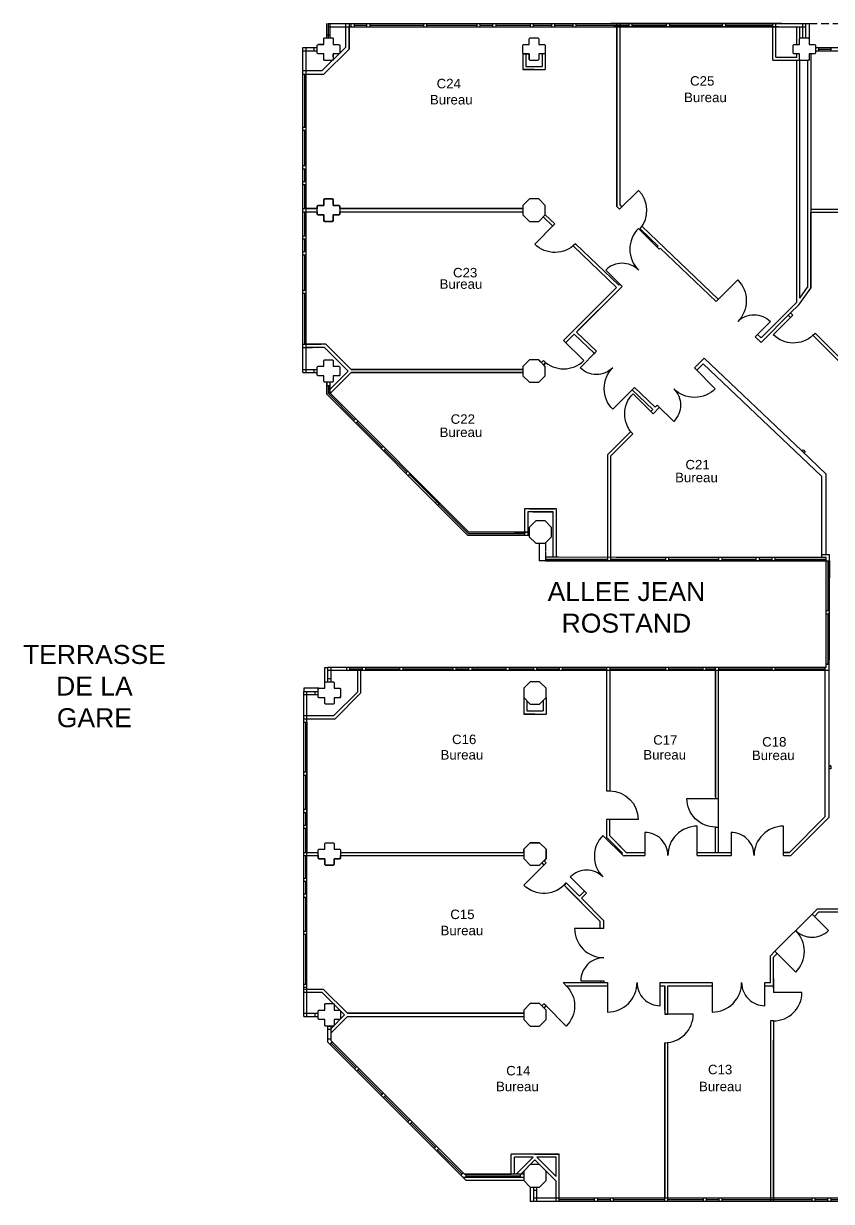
# Model space of a CAD drawing. Header units: metres. Extents: x 492 to 631, y -916 to -790.
# Drawn here: x 492.52 to 518.07, y -832.52 to -795.27 of the extents above; entities that cross this region are included whole.
import ezdxf

# ---------------------------------------------------------------- set-up
doc = ezdxf.new("R2010")
doc.units = ezdxf.units.M
for name, pattern in [('CACHE', [0.375, 0.25, -0.125]), ('CACHE2', [0.1875, 0.125, -0.0625]), ('CONTINU', [0])]:
    doc.linetypes.add(name, pattern=pattern)
for name, color, linetype in [('_numérotation salles', 8, 'Continuous'), ('Désignation', 8, 'CONTINU'), ('GEX_VOL_Archi', 8, 'Continuous')]:
    doc.layers.add(name, color=color, linetype=linetype)
doc.styles.add('G100TXT-droit', font='swissl.ttf', dxfattribs={"height": 0.2})
doc.styles.get("Standard").update_dxf_attribs({"font": 'swissl.ttf'})

msp = doc.modelspace()

# ---------------------------------------------------------------- linework, layer by layer
at = {"layer": 'Désignation', "color": 7}
for p, q in [((512.802, -832.418), (512.802, -827.498)), ((512.902, -832.418), (512.902, -827.493)), ((512.902, -832.418), (512.902, -827.493))]:
    msp.add_line(p, q, dxfattribs=at)
at = {"layer": 'Désignation', "color": 7, "flags": 128}
for points in [[(516.24, -826.808), (516.24, -832.418), (512.902, -832.418), (512.902, -827.493)], [(512.802, -827.498), (512.802, -832.418), (509.463, -832.418), (509.463, -831.831)]]:
    msp.add_lwpolyline(points, dxfattribs=at)
at = {"layer": 'GEX_VOL_Archi', "color": 7}
for p, q in [((502.117, -795.723), (502.117, -795.268)), ((502.147, -795.268), (517.267, -795.268)), ((502.167, -795.723), (502.167, -795.268)), ((502.217, -795.723), (502.217, -795.268)), ((502.702, -795.268), (502.702, -796.023)), ((502.822, -795.268), (502.822, -796.073)), ((502.885, -795.368), (502.885, -795.268)), ((502.985, -795.368), (502.985, -795.268)), ((503.385, -795.368), (503.385, -795.268)), ((503.485, -795.368), (503.485, -795.268)), ((505.181, -795.368), (505.181, -795.268)), ((505.281, -795.368), (505.281, -795.268)), ((506.867, -795.368), (506.867, -795.268)), ((506.967, -795.368), (506.967, -795.268)), ((507.367, -795.368), (507.367, -795.268)), ((507.467, -795.368), (507.467, -795.268)), ((508.552, -795.368), (508.552, -795.268)), ((508.652, -795.368), (508.652, -795.268)), ((509.227, -795.368), (509.227, -795.268)), ((509.327, -795.368), (509.327, -795.268)), ((509.903, -795.368), (509.903, -795.268)), ((510.003, -795.368), (510.003, -795.268)), ((511.137, -795.268), (511.137, -795.268)), ((511.287, -801.058), (511.287, -795.268)), ((511.387, -801.015), (511.387, -795.268)), ((511.672, -795.368), (511.672, -795.268)), ((511.772, -795.368), (511.772, -795.268)), ((512.737, -795.268), (512.737, -795.268)), ((512.86, -795.368), (512.86, -795.268)), ((512.96, -795.368), (512.96, -795.268)), ((514.437, -795.268), (514.437, -795.268)), ((514.629, -795.368), (514.629, -795.268)), ((514.729, -795.368), (514.729, -795.268)), ((516.217, -796.428), (516.217, -795.268)), ((516.237, -795.268), (516.237, -795.268)), ((516.317, -796.328), (516.317, -795.268)), ((517.167, -795.723), (517.167, -795.268)), ((517.267, -795.723), (517.267, -795.268)), ((517.267, -795.268), (517.367, -795.268)), ((517.367, -795.268), (517.367, -795.748)), ((502.117, -795.623), (502.217, -795.623)), ((502.147, -795.368), (517.267, -795.368)), ((502.822, -796.073), (502.822, -795.368)), ((502.885, -795.368), (502.885, -795.368)), ((502.985, -795.318), (503.385, -795.318)), ((502.985, -795.368), (502.985, -795.368)), ((503.485, -795.318), (505.181, -795.318)), ((503.596, -795.368), (511.672, -795.368)), ((504.437, -795.368), (504.437, -795.368)), ((505.281, -795.318), (506.867, -795.318)), ((506.137, -795.368), (506.137, -795.368)), ((506.967, -795.318), (507.367, -795.318)), ((507.467, -795.318), (508.552, -795.318)), ((507.837, -795.368), (507.837, -795.368)), ((508.652, -795.318), (509.227, -795.318)), ((508.662, -795.368), (508.662, -795.368)), ((509.327, -795.318), (509.903, -795.318)), ((509.337, -795.368), (509.337, -795.368)), ((510.003, -795.318), (511.672, -795.318)), ((511.037, -795.368), (511.037, -795.368)), ((511.137, -795.368), (511.137, -795.368)), ((511.191, -795.318), (511.672, -795.318)), ((511.287, -795.368), (511.287, -801.058)), ((511.287, -795.368), (511.287, -801.058)), ((511.367, -795.368), (511.367, -795.368)), ((511.772, -795.318), (512.86, -795.318)), ((512.737, -795.368), (512.737, -795.368)), ((512.96, -795.318), (514.629, -795.318)), ((514.437, -795.368), (514.437, -795.368)), ((514.729, -795.318), (516.217, -795.318)), ((516.237, -795.368), (516.237, -795.368)), ((516.237, -795.368), (516.237, -795.368)), ((516.237, -795.368), (516.237, -795.368)), ((516.498, -795.368), (516.498, -795.368)), ((516.977, -795.928), (516.977, -795.368)), ((517.077, -795.738), (517.077, -795.368)), ((517.267, -795.568), (517.267, -795.568)), ((501.357, -796.028), (501.812, -796.028)), ((501.357, -806.308), (501.357, -796.028)), ((501.457, -806.308), (501.457, -796.028)), ((501.712, -796.128), (501.712, -796.028)), ((517.572, -796.028), (521.962, -796.028)), ((517.672, -796.128), (517.672, -796.028)), ((518.067, -796.128), (518.067, -796.028)), ((501.357, -796.128), (501.812, -796.128)), ((502.822, -796.073), (502.012, -796.883)), ((502.317, -796.318), (502.317, -796.228)), ((502.317, -796.228), (502.317, -796.228)), ((502.317, -796.318), (502.317, -796.318)), ((502.817, -796.078), (502.822, -796.073)), ((508.312, -796.203), (508.312, -796.721)), ((508.337, -796.228), (508.517, -796.228)), ((508.412, -796.228), (508.412, -796.621)), ((508.517, -796.228), (508.517, -796.408)), ((508.922, -796.228), (508.922, -796.621)), ((509.022, -796.203), (509.022, -796.721)), ((516.317, -796.328), (516.977, -796.328)), ((516.977, -796.328), (516.977, -796.228)), ((517.067, -796.408), (517.067, -796.408)), ((517.419, -796.228), (517.419, -803.638)), ((517.572, -796.128), (521.962, -796.128)), ((517.672, -796.078), (518.067, -796.078)), ((501.962, -796.763), (501.357, -796.763)), ((508.667, -796.721), (508.312, -796.721)), ((508.312, -796.721), (508.667, -796.721)), ((508.412, -796.621), (508.667, -796.621)), ((508.667, -796.621), (508.922, -796.621)), ((508.667, -796.721), (509.022, -796.721)), ((516.217, -796.428), (517.087, -796.428)), ((516.977, -804.08), (516.977, -796.428)), ((517.04, -796.649), (517.04, -796.649)), ((517.077, -803.948), (517.077, -796.418)), ((517.319, -796.433), (517.319, -803.614)), ((502.012, -796.883), (501.357, -796.883)), ((501.407, -796.883), (501.407, -798.542)), ((501.457, -801.118), (501.457, -796.925)), ((501.357, -798.542), (501.457, -798.542)), ((501.357, -798.642), (501.457, -798.642)), ((501.407, -798.642), (501.407, -799.76)), ((501.357, -799.76), (501.457, -799.76)), ((501.357, -799.86), (501.457, -799.86)), ((501.407, -799.86), (501.407, -800.26)), ((501.357, -800.26), (501.457, -800.26)), ((501.357, -800.36), (501.457, -800.36)), ((501.407, -800.36), (501.407, -801.118)), ((502.042, -800.813), (502.017, -800.838)), ((502.017, -800.838), (502.017, -801.018)), ((502.292, -800.813), (502.042, -800.813)), ((502.317, -800.838), (502.292, -800.813)), ((502.317, -801.018), (502.317, -800.838)), ((508.52, -800.813), (508.312, -801.021)), ((508.814, -800.813), (508.52, -800.813)), ((509.022, -801.021), (508.814, -800.813)), ((501.357, -801.118), (501.457, -801.118)), ((501.357, -801.218), (501.457, -801.218)), ((501.407, -801.218), (501.407, -801.977)), ((501.812, -801.118), (501.457, -801.118)), ((501.457, -805.411), (501.457, -801.218)), ((501.457, -801.218), (501.812, -801.218)), ((501.837, -801.018), (501.812, -801.043)), ((501.812, -801.043), (501.812, -801.118)), ((501.812, -801.218), (501.812, -801.293)), ((502.017, -801.018), (501.837, -801.018)), ((502.497, -801.018), (502.317, -801.018)), ((502.522, -801.043), (502.497, -801.018)), ((502.522, -801.118), (502.522, -801.043)), ((508.312, -801.118), (502.522, -801.118)), ((502.522, -801.293), (502.522, -801.218)), ((502.522, -801.218), (508.312, -801.218)), ((508.312, -801.021), (508.312, -801.118)), ((508.312, -801.218), (508.312, -801.315)), ((509.022, -801.315), (509.022, -801.021)), ((509.022, -801.218), (509.022, -801.218)), ((511.287, -801.058), (511.375, -801.142)), ((511.387, -801.015), (511.446, -801.071)), ((521.962, -801.148), (517.419, -801.148)), ((517.419, -803.613), (517.419, -801.248)), ((521.962, -801.248), (517.419, -801.248)), ((501.812, -801.293), (501.837, -801.318)), ((501.837, -801.318), (502.017, -801.318)), ((502.017, -801.318), (502.017, -801.498)), ((502.017, -801.498), (502.042, -801.523)), ((502.042, -801.523), (502.292, -801.523)), ((502.292, -801.523), (502.317, -801.498)), ((502.317, -801.498), (502.317, -801.318)), ((502.317, -801.318), (502.497, -801.318)), ((502.497, -801.318), (502.522, -801.293)), ((508.312, -801.315), (508.52, -801.523)), ((508.52, -801.523), (508.814, -801.523)), ((508.952, -801.385), (509.258, -801.677)), ((508.953, -801.384), (509.022, -801.315)), ((509.022, -801.313), (509.329, -801.606)), ((517.419, -801.48), (517.419, -803.638)), ((501.357, -801.977), (501.457, -801.977)), ((512.006, -801.784), (512.627, -802.405)), ((512.023, -801.762), (512.588, -802.303)), ((512.084, -801.682), (514.495, -803.988)), ((501.357, -802.077), (501.457, -802.077)), ((501.407, -802.077), (501.407, -802.477)), ((509.906, -802.297), (511.28, -803.611)), ((509.979, -802.229), (511.35, -803.541)), ((512.588, -802.303), (512.557, -802.334)), ((512.661, -802.372), (512.627, -802.405)), ((512.661, -802.372), (514.424, -804.059)), ((501.357, -802.477), (501.457, -802.477)), ((501.357, -802.577), (501.457, -802.577)), ((501.407, -802.577), (501.407, -803.694)), ((501.357, -803.694), (501.457, -803.694)), ((501.357, -803.794), (501.457, -803.794)), ((501.407, -803.794), (501.407, -805.411)), ((511.28, -803.611), (509.604, -805.287)), ((510.008, -805.024), (511.454, -803.579)), ((511.386, -803.647), (510.053, -804.979)), ((510.053, -804.979), (511.336, -803.696)), ((511.383, -803.508), (511.35, -803.541)), ((517.077, -803.948), (517.319, -803.606)), ((517.077, -804.121), (517.419, -803.638)), ((514.424, -804.059), (514.501, -803.982)), ((516.977, -804.08), (515.846, -805.211)), ((516.779, -804.42), (517.04, -804.159)), ((516.963, -804.094), (516.968, -804.087)), ((516.968, -804.087), (516.969, -804.088)), ((517.04, -804.159), (517.029, -804.17)), ((517.04, -804.159), (517.077, -804.121)), ((515.846, -805.35), (516.779, -804.42)), ((516.779, -804.561), (516.708, -804.491)), ((516.849, -804.491), (516.779, -804.42)), ((516.828, -804.512), (516.849, -804.491)), ((509.674, -805.358), (509.937, -805.095)), ((509.674, -805.358), (509.937, -805.095)), ((509.674, -805.358), (509.937, -805.095)), ((509.937, -805.095), (509.674, -805.358)), ((509.937, -805.095), (510.575, -805.705)), ((510.008, -805.024), (510.644, -805.633)), ((515.658, -805.171), (515.846, -805.35)), ((515.73, -805.101), (515.846, -805.211)), ((517.485, -805.127), (517.554, -805.054)), ((519.14, -806.781), (517.485, -805.127)), ((518.065, -805.565), (517.554, -805.054)), ((517.681, -805.181), (518.405, -805.905)), ((501.357, -805.411), (501.457, -805.411)), ((501.357, -805.511), (501.457, -805.511)), ((502.085, -805.411), (501.457, -805.411)), ((502.044, -805.511), (501.457, -805.511)), ((501.457, -805.611), (501.457, -805.611)), ((502.791, -806.258), (502.044, -805.511)), ((502.882, -806.208), (502.085, -805.411)), ((510.644, -805.633), (510.557, -805.72)), ((508.52, -805.903), (508.312, -806.111)), ((508.814, -805.903), (508.52, -805.903)), ((508.883, -805.972), (508.814, -805.903)), ((508.967, -805.924), (508.901, -805.99)), ((508.972, -806.061), (509.042, -805.991)), ((508.972, -806.061), (509.042, -805.991)), ((508.972, -806.061), (509.042, -805.991)), ((509.042, -805.991), (508.972, -806.061)), ((514.013, -805.884), (513.739, -806.158)), ((513.739, -806.158), (514.013, -805.884)), ((514.015, -806.024), (513.81, -806.229)), ((514.013, -805.884), (514.049, -805.849)), ((514.015, -806.024), (517.753, -809.578)), ((514.049, -805.849), (517.136, -808.785)), ((501.357, -806.208), (501.812, -806.208)), ((501.357, -806.308), (501.812, -806.308)), ((501.712, -806.308), (501.712, -806.208)), ((502.791, -806.258), (502.217, -806.832)), ((502.882, -806.308), (502.223, -806.967)), ((508.312, -806.208), (502.882, -806.208)), ((508.312, -806.308), (502.882, -806.308)), ((508.312, -806.308), (502.882, -806.308)), ((508.312, -806.111), (508.312, -806.208)), ((502.117, -806.993), (502.117, -806.613)), ((502.117, -806.613), (502.117, -806.993)), ((502.117, -806.713), (502.217, -806.713)), ((502.167, -806.713), (502.167, -806.972)), ((502.217, -806.96), (502.217, -806.613)), ((511.844, -806.78), (512.495, -807.403)), ((502.117, -806.993), (506.577, -811.453)), ((502.167, -806.972), (502.994, -807.799)), ((506.61, -811.353), (502.217, -806.96)), ((511.775, -806.853), (512.424, -807.473)), ((513.156, -806.883), (513.148, -806.891)), ((512.424, -807.473), (512.36, -807.538)), ((512.636, -807.403), (512.43, -807.608)), ((512.495, -807.403), (512.565, -807.332)), ((512.565, -807.332), (512.495, -807.403)), ((503.025, -807.768), (502.958, -807.835)), ((503.096, -807.839), (503.029, -807.905)), ((503.064, -807.87), (503.868, -808.674)), ((511.728, -808.17), (510.986, -808.911)), ((511.794, -808.245), (511.086, -808.953)), ((503.9, -808.643), (503.833, -808.709)), ((503.97, -808.714), (503.904, -808.78)), ((503.939, -808.745), (504.646, -809.452)), ((510.986, -808.911), (510.986, -812.256)), ((511.086, -808.953), (511.086, -812.256)), ((517.172, -808.749), (517.136, -808.785)), ((517.136, -808.785), (517.906, -809.516)), ((517.244, -808.818), (517.209, -808.854)), ((504.677, -809.421), (504.611, -809.487)), ((504.748, -809.491), (504.682, -809.558)), ((504.717, -809.523), (506.598, -811.403)), ((517.753, -809.578), (517.753, -812.155)), ((517.906, -812.058), (517.906, -809.516)), ((505.618, -810.361), (505.551, -810.428)), ((505.689, -810.432), (505.622, -810.498)), ((509.33, -810.613), (508.37, -810.613)), ((509.375, -810.613), (508.37, -810.613)), ((508.37, -810.613), (508.37, -811.453)), ((509.275, -810.713), (508.47, -810.713)), ((508.47, -810.713), (508.47, -811.453)), ((509.277, -810.613), (508.527, -810.613)), ((508.527, -810.613), (509.33, -810.613)), ((508.627, -810.713), (509.275, -810.713)), ((509.275, -812.147), (509.275, -810.713)), ((509.375, -812.147), (509.375, -810.613)), ((508.512, -811.453), (506.577, -811.453)), ((508.37, -811.403), (506.598, -811.403)), ((508.046, -811.353), (506.61, -811.353)), ((508.046, -811.353), (508.512, -811.351)), ((508.512, -811.351), (508.046, -811.353)), ((508.146, -811.353), (508.146, -811.353)), ((508.512, -811.403), (508.47, -811.403)), ((508.827, -811.703), (508.827, -812.256)), ((509.027, -811.959), (509.027, -812.256)), ((517.753, -812.058), (518.006, -812.058)), ((517.906, -812.058), (517.906, -812.057)), ((517.906, -812.058), (517.906, -812.057)), ((518.005, -818.74), (518.006, -812.058)), ((517.905, -812.256), (508.827, -812.256)), ((509.446, -812.147), (509.027, -812.147)), ((509.027, -812.207), (510.986, -812.207)), ((509.027, -812.256), (517.905, -812.256)), ((517.905, -812.256), (509.027, -812.256)), ((511.265, -812.149), (509.275, -812.147)), ((511.165, -812.257), (509.545, -812.257)), ((509.832, -812.158), (509.832, -812.158)), ((511.722, -812.257), (510.002, -812.257)), ((510.172, -812.257), (510.172, -812.257)), ((511.086, -812.207), (511.722, -812.207)), ((514.503, -812.152), (511.265, -812.149)), ((511.265, -812.207), (511.722, -812.207)), ((517.905, -812.257), (511.265, -812.257)), ((511.722, -812.207), (512.822, -812.207)), ((511.822, -812.256), (511.822, -812.257)), ((512.822, -812.151), (512.822, -812.256)), ((512.922, -812.151), (512.922, -812.256)), ((517.906, -812.155), (512.922, -812.151)), ((512.922, -812.207), (514.503, -812.207)), ((514.503, -812.152), (514.503, -812.256)), ((514.603, -812.152), (514.603, -812.256)), ((514.603, -812.207), (515.684, -812.207)), ((514.603, -812.207), (515.272, -812.207)), ((515.272, -812.207), (515.272, -812.207)), ((515.684, -812.157), (515.684, -812.257)), ((515.784, -812.157), (515.784, -812.257)), ((515.784, -812.207), (516.184, -812.207)), ((516.184, -812.157), (516.184, -812.257)), ((516.284, -812.157), (516.284, -812.257)), ((516.284, -812.207), (517.906, -812.207)), ((516.972, -812.154), (516.972, -812.158)), ((517.905, -815.628), (517.906, -812.155)), ((517.905, -815.628), (517.906, -812.155)), ((517.905, -812.256), (518.005, -812.256)), ((517.906, -812.257), (518.006, -812.257)), ((517.956, -812.257), (517.956, -813.832)), ((518.006, -812.257), (518.006, -812.796)), ((517.905, -813.832), (518.005, -813.832)), ((518.005, -815.627), (518.005, -813.892)), ((517.905, -813.932), (518.005, -813.932)), ((517.955, -813.932), (517.955, -815.527)), ((502.047, -816.108), (502.047, -815.628)), ((502.047, -815.628), (502.147, -815.628)), ((517.905, -815.628), (502.147, -815.628)), ((502.147, -816.083), (502.147, -815.628)), ((518.005, -815.728), (502.147, -815.728)), ((502.247, -816.083), (502.247, -815.628)), ((502.736, -815.628), (502.736, -815.728)), ((502.836, -815.628), (502.836, -815.728)), ((502.836, -815.678), (503.236, -815.678)), ((503.092, -816.397), (503.092, -815.728)), ((503.192, -816.438), (503.192, -815.728)), ((503.236, -815.628), (503.236, -815.728)), ((503.336, -815.628), (503.336, -815.728)), ((503.336, -815.678), (504.417, -815.678)), ((504.417, -815.628), (504.417, -815.728)), ((504.517, -815.628), (504.517, -815.728)), ((504.517, -815.678), (506.098, -815.678)), ((506.098, -815.628), (506.098, -815.728)), ((506.198, -815.628), (506.198, -815.728)), ((506.198, -815.678), (506.598, -815.678)), ((506.598, -815.628), (506.598, -815.728)), ((506.698, -815.628), (506.698, -815.728)), ((506.698, -815.678), (507.779, -815.678)), ((507.779, -815.628), (507.779, -815.728)), ((507.879, -815.628), (507.879, -815.728)), ((507.879, -815.678), (508.647, -815.678)), ((508.647, -815.628), (508.647, -815.728)), ((508.747, -815.628), (508.747, -815.728)), ((508.747, -815.678), (509.46, -815.678)), ((509.46, -815.628), (509.46, -815.728)), ((509.56, -815.628), (509.56, -815.728)), ((509.56, -815.678), (510.641, -815.678)), ((509.56, -815.678), (510.961, -815.678)), ((510.741, -815.728), (510.741, -815.728)), ((510.961, -815.628), (510.961, -819.538)), ((511.141, -815.728), (510.961, -815.728)), ((510.961, -815.728), (510.961, -819.538)), ((510.961, -815.728), (510.961, -815.927)), ((511.061, -815.628), (511.061, -819.538)), ((511.061, -815.678), (511.141, -815.678)), ((511.141, -815.678), (512.822, -815.678)), ((511.141, -815.728), (511.141, -815.728)), ((511.241, -815.728), (511.241, -815.728)), ((512.822, -815.628), (512.822, -815.728)), ((512.922, -815.628), (512.922, -815.728)), ((512.922, -815.678), (514.003, -815.678)), ((514.003, -815.628), (514.003, -815.728)), ((514.103, -815.628), (514.103, -815.728)), ((514.103, -815.678), (514.403, -815.678)), ((514.403, -819.723), (514.403, -815.628)), ((514.403, -815.728), (514.403, -819.778)), ((514.503, -815.628), (514.503, -815.728)), ((514.503, -815.678), (516.184, -815.678)), ((514.503, -819.723), (514.503, -815.728)), ((516.184, -815.628), (516.184, -815.728)), ((516.284, -815.628), (516.284, -815.728)), ((516.284, -815.678), (517.865, -815.678)), ((517.865, -815.628), (517.865, -815.728)), ((517.865, -815.728), (517.865, -820.359)), ((517.955, -815.527), (517.905, -815.527)), ((517.905, -815.527), (518.005, -815.527)), ((502.147, -815.983), (502.247, -815.983)), ((510.961, -815.927), (510.961, -815.927)), ((501.867, -816.288), (501.387, -816.288)), ((501.387, -816.288), (501.387, -816.388)), ((501.387, -826.668), (501.387, -816.388)), ((501.387, -816.388), (501.842, -816.388)), ((501.387, -816.488), (501.842, -816.488)), ((501.487, -826.668), (501.487, -816.388)), ((501.742, -816.488), (501.742, -816.388)), ((503.092, -816.397), (502.326, -817.163)), ((503.192, -816.438), (502.367, -817.263)), ((508.342, -816.585), (508.342, -817.103)), ((508.442, -816.685), (508.442, -817.003)), ((508.952, -816.685), (508.952, -817.003)), ((509.052, -816.585), (509.052, -817.103)), ((502.326, -817.163), (501.387, -817.163)), ((502.367, -817.263), (501.387, -817.263)), ((508.697, -817.103), (508.342, -817.103)), ((508.342, -817.103), (508.697, -817.103)), ((508.442, -817.003), (508.697, -817.003)), ((508.697, -817.003), (508.952, -817.003)), ((508.697, -817.103), (509.052, -817.103)), ((501.387, -817.36), (501.487, -817.36)), ((501.437, -817.36), (501.437, -818.937)), ((518.005, -820.361), (518.005, -818.74)), ((518.055, -818.74), (518.005, -818.74)), ((501.387, -818.937), (501.487, -818.937)), ((501.387, -819.037), (501.487, -819.037)), ((501.437, -819.037), (501.437, -820.114)), ((518.055, -818.84), (518.005, -818.84)), ((510.961, -819.538), (511.061, -819.538)), ((514.403, -819.778), (514.503, -819.778)), ((514.503, -819.778), (514.503, -819.723)), ((514.503, -820.678), (514.503, -819.778)), ((501.387, -820.114), (501.487, -820.114)), ((501.387, -820.214), (501.487, -820.214)), ((501.437, -820.214), (501.437, -820.614)), ((501.387, -820.614), (501.487, -820.614)), ((510.961, -820.438), (510.961, -820.996)), ((511.061, -820.955), (511.061, -820.438)), ((501.387, -820.714), (501.487, -820.714)), ((501.437, -820.714), (501.437, -821.478)), ((511.141, -821.176), (510.961, -820.996)), ((514.403, -821.478), (514.403, -820.678)), ((514.403, -820.678), (514.503, -820.678)), ((514.503, -821.478), (514.503, -820.678)), ((514.503, -820.678), (514.503, -820.678)), ((501.387, -821.478), (501.487, -821.478)), ((501.387, -821.578), (501.487, -821.578)), ((501.437, -821.578), (501.437, -822.291)), ((511.584, -821.478), (512.169, -821.478)), ((512.169, -821.478), (512.169, -821.578)), ((501.387, -822.291), (501.487, -822.291)), ((501.387, -822.391), (501.487, -822.391)), ((501.437, -822.391), (501.437, -822.791)), ((509.615, -822.517), (509.686, -822.447)), ((501.387, -822.791), (501.487, -822.791)), ((510.101, -822.862), (510.101, -822.862)), ((501.387, -822.891), (501.487, -822.891)), ((501.437, -822.891), (501.437, -823.969)), ((517.625, -823.27), (517.46, -823.435)), ((517.531, -823.505), (517.46, -823.435)), ((517.667, -823.37), (517.531, -823.505)), ((519.665, -823.27), (517.625, -823.27)), ((519.665, -823.37), (517.667, -823.37)), ((501.387, -823.969), (501.487, -823.969)), ((510.751, -823.653), (510.751, -823.882)), ((510.878, -823.882), (510.879, -823.639)), ((501.387, -824.069), (501.487, -824.069)), ((501.437, -824.069), (501.437, -825.646)), ((517.02, -824.017), (517.011, -824.025)), ((517.338, -824.15), (517.347, -824.141)), ((516.287, -824.608), (516.14, -824.755)), ((516.357, -824.679), (516.24, -824.797)), ((516.14, -825.598), (516.14, -824.755)), ((516.24, -825.598), (516.24, -824.797)), ((516.24, -825.37), (516.24, -825.107)), ((516.24, -825.773), (516.24, -825.47)), ((501.387, -825.646), (501.487, -825.646)), ((501.387, -825.746), (501.487, -825.746)), ((502.013, -825.813), (501.387, -825.813)), ((509.588, -825.598), (510.994, -825.598)), ((509.688, -825.698), (509.588, -825.598)), ((509.688, -825.698), (510.994, -825.698)), ((510.778, -825.542), (510.778, -825.598)), ((510.878, -825.542), (510.878, -825.598)), ((511.918, -825.698), (511.931, -825.698)), ((512.654, -825.598), (514.302, -825.598)), ((512.654, -825.698), (512.802, -825.698)), ((512.802, -826.464), (512.802, -825.698)), ((512.902, -825.598), (514.302, -825.598)), ((512.902, -826.444), (512.902, -825.698)), ((512.902, -826.598), (512.902, -825.698)), ((512.902, -825.698), (514.302, -825.698)), ((514.302, -825.598), (514.302, -825.698)), ((515.962, -825.598), (516.14, -825.598)), ((515.962, -825.698), (516.24, -825.698)), ((501.972, -825.913), (501.387, -825.913)), ((501.742, -826.668), (501.742, -826.568)), ((509.052, -826.335), (508.981, -826.264)), ((512.802, -826.598), (512.902, -826.598)), ((516.24, -826.808), (516.14, -826.808)), ((516.14, -826.808), (516.14, -832.518)), ((502.147, -827.48), (502.147, -826.973)), ((502.147, -826.973), (502.247, -826.973)), ((502.147, -827.073), (502.247, -827.073)), ((502.247, -827.19), (502.247, -826.973)), ((502.247, -827.438), (502.247, -827.19)), ((502.147, -827.38), (502.247, -827.38)), ((506.426, -831.758), (502.147, -827.48)), ((502.218, -827.55), (502.288, -827.48)), ((506.467, -831.658), (502.247, -827.438)), ((502.253, -827.515), (503.024, -828.286)), ((516.24, -832.418), (516.24, -827.414)), ((502.989, -828.321), (503.059, -828.25)), ((503.059, -828.392), (503.13, -828.321)), ((503.095, -828.357), (503.865, -829.127)), ((503.83, -829.163), (503.901, -829.092)), ((503.901, -829.233), (503.972, -829.163)), ((503.936, -829.198), (504.707, -829.969)), ((504.672, -830.004), (504.742, -829.934)), ((504.742, -830.075), (504.813, -830.004)), ((504.778, -830.04), (505.549, -830.811)), ((505.513, -830.846), (505.584, -830.775)), ((505.584, -830.917), (505.655, -830.846)), ((505.619, -830.881), (506.39, -831.652)), ((509.463, -831.023), (507.947, -831.023)), ((507.947, -831.658), (507.947, -831.023)), ((508.697, -831.023), (509.463, -831.023)), ((509.463, -831.831), (509.463, -831.023)), ((508.047, -831.658), (508.047, -831.123)), ((508.638, -831.123), (508.047, -831.123)), ((509.363, -831.123), (508.755, -831.123)), ((509.363, -831.731), (509.363, -831.123)), ((506.355, -831.687), (506.426, -831.617)), ((508.342, -831.758), (506.426, -831.758)), ((506.426, -831.758), (506.523, -831.855)), ((508.342, -831.658), (506.467, -831.658)), ((506.467, -831.658), (507.947, -831.658)), ((506.526, -831.758), (506.526, -831.658)), ((506.526, -831.708), (508.242, -831.708)), ((508.242, -831.758), (508.242, -831.658)), ((508.342, -831.855), (506.523, -831.855)), ((508.55, -832.063), (508.55, -832.518)), ((508.647, -832.063), (508.647, -832.518)), ((508.647, -832.163), (508.747, -832.163)), ((508.747, -832.063), (508.747, -832.518)), ((509.363, -832.418), (509.363, -831.873)), ((509.463, -832.418), (509.463, -831.831)), ((508.647, -832.518), (508.55, -832.518)), ((522.357, -832.418), (508.647, -832.418)), ((522.357, -832.518), (508.647, -832.518)), ((509.363, -832.518), (509.363, -832.418)), ((509.463, -832.518), (509.463, -832.418)), ((510.583, -832.468), (509.463, -832.468)), ((510.583, -832.518), (510.583, -832.418)), ((510.683, -832.518), (510.683, -832.418)), ((511.083, -832.468), (510.683, -832.468)), ((511.083, -832.518), (511.083, -832.418)), ((511.183, -832.518), (511.183, -832.418)), ((512.802, -832.468), (511.183, -832.468)), ((512.802, -832.518), (512.802, -832.418)), ((512.902, -832.518), (512.902, -832.418)), ((514.021, -832.468), (512.902, -832.468)), ((514.021, -832.518), (514.021, -832.418)), ((514.121, -832.518), (514.121, -832.418)), ((514.521, -832.468), (514.121, -832.468)), ((514.521, -832.518), (514.521, -832.418)), ((514.621, -832.518), (514.621, -832.418)), ((517.459, -832.468), (514.621, -832.468)), ((516.24, -832.418), (516.24, -832.518)), ((517.459, -832.468), (516.34, -832.468)), ((517.459, -832.518), (517.459, -832.418)), ((517.559, -832.518), (517.559, -832.418)), ((517.959, -832.468), (517.559, -832.468)), ((517.959, -832.518), (517.959, -832.418)), ((518.059, -832.518), (518.059, -832.418)), ((519.678, -832.468), (518.059, -832.468))]:
    msp.add_line(p, q, dxfattribs=at)
at = {"layer": 'GEX_VOL_Archi', "color": 7, "linetype": 'CACHE'}
for p, q in [((517.367, -795.268), (522.17, -795.268)), ((502.017, -795.928), (501.837, -795.928))]:
    msp.add_line(p, q, dxfattribs=at)
at = {"layer": 'GEX_VOL_Archi', "color": 7, "linetype": 'CACHE2'}
for p, q in [((517.173, -808.75), (517.245, -808.819)), ((518.005, -818.74), (518.055, -818.74)), ((518.055, -818.74), (518.055, -818.84))]:
    msp.add_line(p, q, dxfattribs=at)
at = {"layer": 'GEX_VOL_Archi', "color": 7, "flags": 128}
for points in [[(516.499, -795.268), (511.091, -795.268), (511.091, -795.268)], [(511.091, -795.368), (511.091, -795.368)], [(516.399, -795.368), (511.191, -795.368), (511.191, -795.368)], [(501.962, -796.763), (502.702, -796.023)], [(516.887, -796.228), (516.862, -796.203)], [(516.887, -796.228), (516.862, -796.203)], [(517.092, -796.433), (517.067, -796.408)], [(501.457, -801.118), (501.812, -801.118)], [(501.457, -801.218), (501.812, -801.218)], [(502.522, -801.118), (508.312, -801.118)], [(502.522, -801.218), (508.312, -801.218)], [(502.447, -801.318), (502.497, -801.318)], [(518.573, -806.073), (517.634, -805.134)], [(501.457, -805.411), (501.941, -805.411)], [(501.457, -805.511), (501.657, -805.511)], [(502.317, -805.928), (502.292, -805.903)], [(502.882, -806.308), (508.312, -806.308), (508.312, -806.405), (508.52, -806.613), (508.814, -806.613), (509.022, -806.405), (509.022, -806.111), (508.953, -806.043)], [(502.522, -806.133), (502.497, -806.108)], [(502.497, -806.408), (502.522, -806.383)], [(502.882, -806.208), (508.312, -806.208)], [(502.882, -806.308), (508.312, -806.308)], [(502.217, -806.918), (502.217, -806.83)], [(502.292, -806.613), (502.317, -806.588)], [(511.141, -815.728), (502.836, -815.728), (502.836, -815.728)], [(514.503, -815.728), (511.241, -815.728)], [(502.322, -816.793), (502.347, -816.768)], [(502.527, -816.588), (502.552, -816.563)], [(501.487, -817.36), (501.487, -821.478), (501.842, -821.478), (501.842, -821.403), (501.867, -821.378), (502.047, -821.378), (502.047, -821.198), (502.072, -821.173), (502.322, -821.173), (502.347, -821.198), (502.347, -821.378), (502.527, -821.378), (502.552, -821.403), (502.552, -821.478), (508.342, -821.478), (508.342, -821.381), (508.55, -821.173), (508.844, -821.173), (509.052, -821.381), (509.052, -821.675), (508.983, -821.744), (509.05, -821.81)], [(517.865, -820.359), (516.746, -821.478), (516.556, -821.478)], [(516.746, -821.478), (517.865, -820.359)], [(516.788, -821.578), (518.005, -820.361)], [(511.061, -820.955), (511.584, -821.478), (512.169, -821.478)], [(514.503, -821.478), (514.503, -820.678)], [(511.141, -821.176), (511.464, -821.499)], [(511.434, -821.529), (511.464, -821.499), (511.141, -821.176)], [(511.241, -821.135), (511.584, -821.478)], [(501.487, -821.478), (501.842, -821.478)], [(501.487, -821.578), (501.842, -821.578)], [(501.487, -825.646), (501.487, -825.646), (501.487, -821.578), (501.842, -821.578), (501.842, -821.653), (501.867, -821.678), (502.047, -821.678), (502.047, -821.858), (502.072, -821.883), (502.322, -821.883), (502.347, -821.858), (502.347, -821.678), (502.527, -821.678), (502.552, -821.653), (502.552, -821.578), (508.342, -821.578), (508.342, -821.675), (508.55, -821.883), (508.844, -821.883), (508.913, -821.815), (508.979, -821.881)], [(502.552, -821.478), (508.342, -821.478)], [(502.552, -821.578), (508.342, -821.578)], [(508.983, -821.744), (509.05, -821.81)], [(511.434, -821.529), (511.464, -821.499)], [(511.505, -821.599), (511.526, -821.578)], [(511.526, -821.578), (512.169, -821.578)], [(511.584, -821.478), (512.169, -821.478)], [(513.829, -821.478), (514.603, -821.478)], [(513.829, -821.578), (514.896, -821.578)], [(514.603, -821.478), (514.896, -821.478)], [(516.556, -821.478), (516.746, -821.478)], [(516.556, -821.578), (516.788, -821.578)], [(508.913, -821.815), (508.979, -821.881)], [(509.686, -822.447), (510.101, -822.862)], [(510.772, -822.191), (510.78, -822.182)], [(509.615, -822.517), (510.751, -823.653)], [(509.686, -822.588), (510.751, -823.653)], [(510.101, -822.862), (510.26, -822.702)], [(510.101, -822.862), (510.26, -822.702)], [(510.172, -822.932), (510.331, -822.773)], [(510.172, -822.932), (510.879, -823.639)], [(516.287, -824.608), (517.46, -823.435)], [(516.24, -825.47), (516.24, -825.908)], [(501.487, -825.646), (501.487, -825.646)], [(501.487, -825.746), (501.487, -825.746)], [(502.768, -826.568), (502.013, -825.813)], [(508.913, -826.332), (508.844, -826.263), (508.55, -826.263), (508.342, -826.471), (508.342, -826.568), (502.768, -826.568), (502.013, -825.813)], [(510.778, -825.542), (510.778, -825.598)], [(512.802, -825.698), (512.802, -826.598)], [(512.902, -826.598), (512.902, -825.698)], [(502.677, -826.618), (501.972, -825.913)], [(501.387, -826.568), (501.842, -826.568)], [(508.638, -831.123), (508.103, -831.658), (506.467, -831.658), (502.247, -827.438), (502.247, -827.19), (502.768, -826.668), (508.342, -826.668), (508.342, -826.765), (508.55, -826.973), (508.844, -826.973), (509.052, -826.765), (509.052, -826.471), (508.983, -826.403)], [(502.768, -826.568), (508.342, -826.568)], [(508.913, -826.332), (508.981, -826.264)], [(508.983, -826.403), (509.051, -826.335)], [(501.387, -826.668), (501.842, -826.668)], [(502.247, -827.048), (502.677, -826.618)], [(502.247, -827.19), (502.768, -826.668)], [(502.768, -826.668), (508.342, -826.668)], [(508.103, -831.658), (508.638, -831.123)], [(508.245, -831.658), (508.697, -831.206)], [(508.697, -831.206), (509.363, -831.873)], [(508.755, -831.123), (509.363, -831.731)], [(509.363, -831.731), (508.755, -831.123)]]:
    msp.add_lwpolyline(points, dxfattribs=at)
for points in [[(501.837, -795.928), (502.017, -795.928), (502.017, -795.748), (502.042, -795.723), (502.292, -795.723), (502.317, -795.748), (502.317, -795.928), (502.497, -795.928), (502.522, -795.953), (502.522, -796.203), (502.497, -796.228), (502.317, -796.228), (502.317, -796.408), (502.292, -796.433), (502.042, -796.433), (502.017, -796.408), (502.017, -796.228), (501.837, -796.228), (501.812, -796.203), (501.812, -795.953)], [(508.337, -795.928), (508.517, -795.928), (508.517, -795.748), (508.542, -795.723), (508.792, -795.723), (508.817, -795.748), (508.817, -795.928), (508.997, -795.928), (509.022, -795.953), (509.022, -796.203), (508.997, -796.228), (508.817, -796.228), (508.817, -796.408), (508.792, -796.433), (508.542, -796.433), (508.517, -796.408), (508.517, -796.228), (508.337, -796.228), (508.312, -796.203), (508.312, -795.953)], [(516.887, -795.928), (517.067, -795.928), (517.067, -795.748), (517.092, -795.723), (517.342, -795.723), (517.367, -795.748), (517.367, -795.928), (517.547, -795.928), (517.572, -795.953), (517.572, -796.203), (517.547, -796.228), (517.367, -796.228), (517.367, -796.408), (517.342, -796.433), (517.092, -796.433), (517.067, -796.408), (517.067, -796.228), (516.887, -796.228), (516.862, -796.203), (516.862, -795.953)], [(501.837, -801.018), (502.017, -801.018), (502.017, -800.838), (502.042, -800.813), (502.292, -800.813), (502.317, -800.838), (502.317, -801.018), (502.497, -801.018), (502.522, -801.043), (502.522, -801.293), (502.497, -801.318), (502.317, -801.318), (502.317, -801.498), (502.292, -801.523), (502.042, -801.523), (502.017, -801.498), (502.017, -801.318), (501.837, -801.318), (501.812, -801.293), (501.812, -801.043)], [(509.022, -801.021), (508.814, -800.813), (508.52, -800.813), (508.312, -801.021), (508.312, -801.315), (508.52, -801.523), (508.814, -801.523), (509.022, -801.315)], [(501.837, -806.108), (502.017, -806.108), (502.017, -805.928), (502.042, -805.903), (502.292, -805.903), (502.317, -805.928), (502.317, -806.108), (502.497, -806.108), (502.522, -806.133), (502.522, -806.383), (502.497, -806.408), (502.317, -806.408), (502.317, -806.588), (502.292, -806.613), (502.042, -806.613), (502.017, -806.588), (502.017, -806.408), (501.837, -806.408), (501.812, -806.383), (501.812, -806.133)], [(509.022, -806.111), (508.814, -805.903), (508.52, -805.903), (508.312, -806.111), (508.312, -806.405), (508.52, -806.613), (508.814, -806.613), (509.022, -806.405)], [(509.222, -811.201), (509.014, -810.993), (508.72, -810.993), (508.512, -811.201), (508.512, -811.495), (508.72, -811.703), (509.014, -811.703), (509.222, -811.495)], [(501.867, -816.288), (502.047, -816.288), (502.047, -816.108), (502.072, -816.083), (502.322, -816.083), (502.347, -816.108), (502.347, -816.288), (502.527, -816.288), (502.552, -816.313), (502.552, -816.563), (502.527, -816.588), (502.347, -816.588), (502.347, -816.768), (502.322, -816.793), (502.072, -816.793), (502.047, -816.768), (502.047, -816.588), (501.867, -816.588), (501.842, -816.563), (501.842, -816.313)], [(509.052, -816.291), (508.844, -816.083), (508.55, -816.083), (508.342, -816.291), (508.342, -816.585), (508.55, -816.793), (508.844, -816.793), (509.052, -816.585)], [(501.867, -821.378), (502.047, -821.378), (502.047, -821.198), (502.072, -821.173), (502.322, -821.173), (502.347, -821.198), (502.347, -821.378), (502.527, -821.378), (502.552, -821.403), (502.552, -821.653), (502.527, -821.678), (502.347, -821.678), (502.347, -821.858), (502.322, -821.883), (502.072, -821.883), (502.047, -821.858), (502.047, -821.678), (501.867, -821.678), (501.842, -821.653), (501.842, -821.403)], [(509.052, -821.381), (508.844, -821.173), (508.55, -821.173), (508.342, -821.381), (508.342, -821.675), (508.55, -821.883), (508.844, -821.883), (509.052, -821.675)], [(501.867, -826.468), (502.047, -826.468), (502.047, -826.288), (502.072, -826.263), (502.322, -826.263), (502.347, -826.288), (502.347, -826.468), (502.527, -826.468), (502.552, -826.493), (502.552, -826.743), (502.527, -826.768), (502.347, -826.768), (502.347, -826.948), (502.322, -826.973), (502.072, -826.973), (502.047, -826.948), (502.047, -826.768), (501.867, -826.768), (501.842, -826.743), (501.842, -826.493)], [(509.052, -826.471), (508.844, -826.263), (508.55, -826.263), (508.342, -826.471), (508.342, -826.765), (508.55, -826.973), (508.844, -826.973), (509.052, -826.765)], [(509.052, -831.561), (508.844, -831.353), (508.55, -831.353), (508.342, -831.561), (508.342, -831.855), (508.55, -832.063), (508.844, -832.063), (509.052, -831.855)]]:
    msp.add_lwpolyline(points, close=True, dxfattribs=at)
at = {"layer": 'GEX_VOL_Archi', "color": 7}
for points in [[(512.023, -801.762, 0.390428), (511.973, -800.544), (511.375, -801.142)], [(509.979, -802.229, -0.420761), (508.692, -802.243), (509.329, -801.606)], [(512.627, -802.405), (511.969, -801.747, 0.414214), (511.969, -803.062, 0.414214), (510.936, -803.062), (511.454, -803.579)], [(514.45, -804.033), (515.107, -803.376, -0.414214), (515.107, -804.691, -0.414214), (516.14, -804.691), (515.659, -805.172)], [(517.485, -805.127, -0.405005), (516.233, -805.107), (516.849, -804.491)], [(508.967, -805.924, 0.414248), (510.24, -805.924), (509.604, -805.287)], [(511.844, -806.78), (511.158, -807.467, -0.414214), (511.158, -806.152, -0.414214), (510.125, -806.152), (510.644, -805.633)], [(513.739, -806.158), (514.4, -806.819, -0.414214), (513.084, -806.819, -0.414214), (513.084, -807.851), (512.565, -807.332)], [(511.794, -808.245, -0.412352), (511.798, -806.976), (512.43, -807.608)], [(511.061, -819.538, -0.414102), (511.961, -820.438), (510.961, -820.438)], [(514.403, -820.678, -0.414248), (513.503, -819.778), (514.503, -819.778)], [(511.505, -821.599), (510.847, -820.942, 0.414214), (510.847, -822.257, 0.414214), (509.815, -822.257), (510.331, -822.773)], [(513.829, -821.578), (513.829, -820.648, 0.414214), (512.899, -821.578, 0.414214), (512.169, -820.848), (512.169, -821.578)], [(516.556, -821.578), (516.556, -820.648, 0.414214), (515.626, -821.578, 0.414214), (514.896, -820.848), (514.896, -821.578)], [(509.682, -822.443, -0.447249), (508.342, -822.517), (509.05, -821.81)], [(516.287, -824.608), (516.944, -825.266, 0.414214), (516.944, -823.951, 0.414214), (517.977, -823.951), (517.46, -823.435)], [(510.878, -823.882), (509.948, -823.882, 0.414214), (510.878, -824.812, 0.414214), (510.148, -825.542), (510.878, -825.542)], [(509.688, -825.698, -0.414248), (509.688, -826.971), (509.052, -826.335)], [(510.994, -825.598), (510.994, -826.528, 0.414214), (511.924, -825.598, 0.414214), (512.654, -826.328), (512.654, -825.598)], [(514.302, -825.598), (514.302, -826.528, 0.414214), (515.232, -825.598, 0.414214), (515.962, -826.328), (515.962, -825.598)], [(516.24, -826.808, 0.414248), (517.14, -825.908), (516.24, -825.908)], [(512.801, -827.498, 0.414248), (513.701, -826.598), (512.802, -826.598)]]:
    msp.add_lwpolyline(points, format="xyb", dxfattribs=at)
at = {"layer": 'GEX_VOL_Archi', "color": 7, "linetype": 'CACHE', "flags": 128}
for points in [[(509.027, -811.69), (509.027, -811.758)], [(509.027, -811.69), (509.027, -811.959)]]:
    msp.add_lwpolyline(points, dxfattribs=at)

# ---------------------------------------------------------------- texts
at = {"layer": '_numérotation salles', "color": 7, "char_height": 0.3, "attachment_point": 1, "style": 'G100TXT-droit'}
for s, insert in [('C24', (505.587, -797.016)), ('C25', (513.601, -796.932)), ('C23', (506.105, -802.995)), ('C22', (506.031, -807.626)), ('C21', (513.455, -809.068)), ('C16', (506.074, -817.755)), ('C17', (512.435, -817.774)), ('C18', (515.88, -817.834)), ('C15', (506.018, -823.289)), ('C14', (507.786, -828.233)), ('C13', (514.167, -828.196))]:
    msp.add_mtext_dynamic_manual_height_columns(s, width=1.61618, gutter_width=1, heights=[0], dxfattribs=dict(at, insert=insert))
at = {"layer": 'Désignation', "color": 7, "char_height": 0.3, "width": 9.17418, "attachment_point": 5}
for insert in [(506.05, -797.678), (514.087, -797.605), (506.356, -803.508), (506.356, -808.195), (513.804, -809.626), (506.386, -818.396), (512.799, -818.394), (516.231, -818.412), (506.386, -823.952), (508.141, -828.885), (514.559, -828.885)]:
    msp.add_mtext('Bureau', dxfattribs=dict(at, insert=insert))
at = {"layer": 'GEX_VOL_Archi', "color": 7, "char_height": 0.6, "attachment_point": 5}
for s, insert, width in [('ALLEE JEAN ROSTAND', (511.589, -813.735), 8.64977), ('TERRASSE DE LA GARE', (494.765, -816.225), 4.6611)]:
    msp.add_mtext(s, dxfattribs=dict(at, insert=insert, width=width))

doc.saveas('drawing.dxf')
